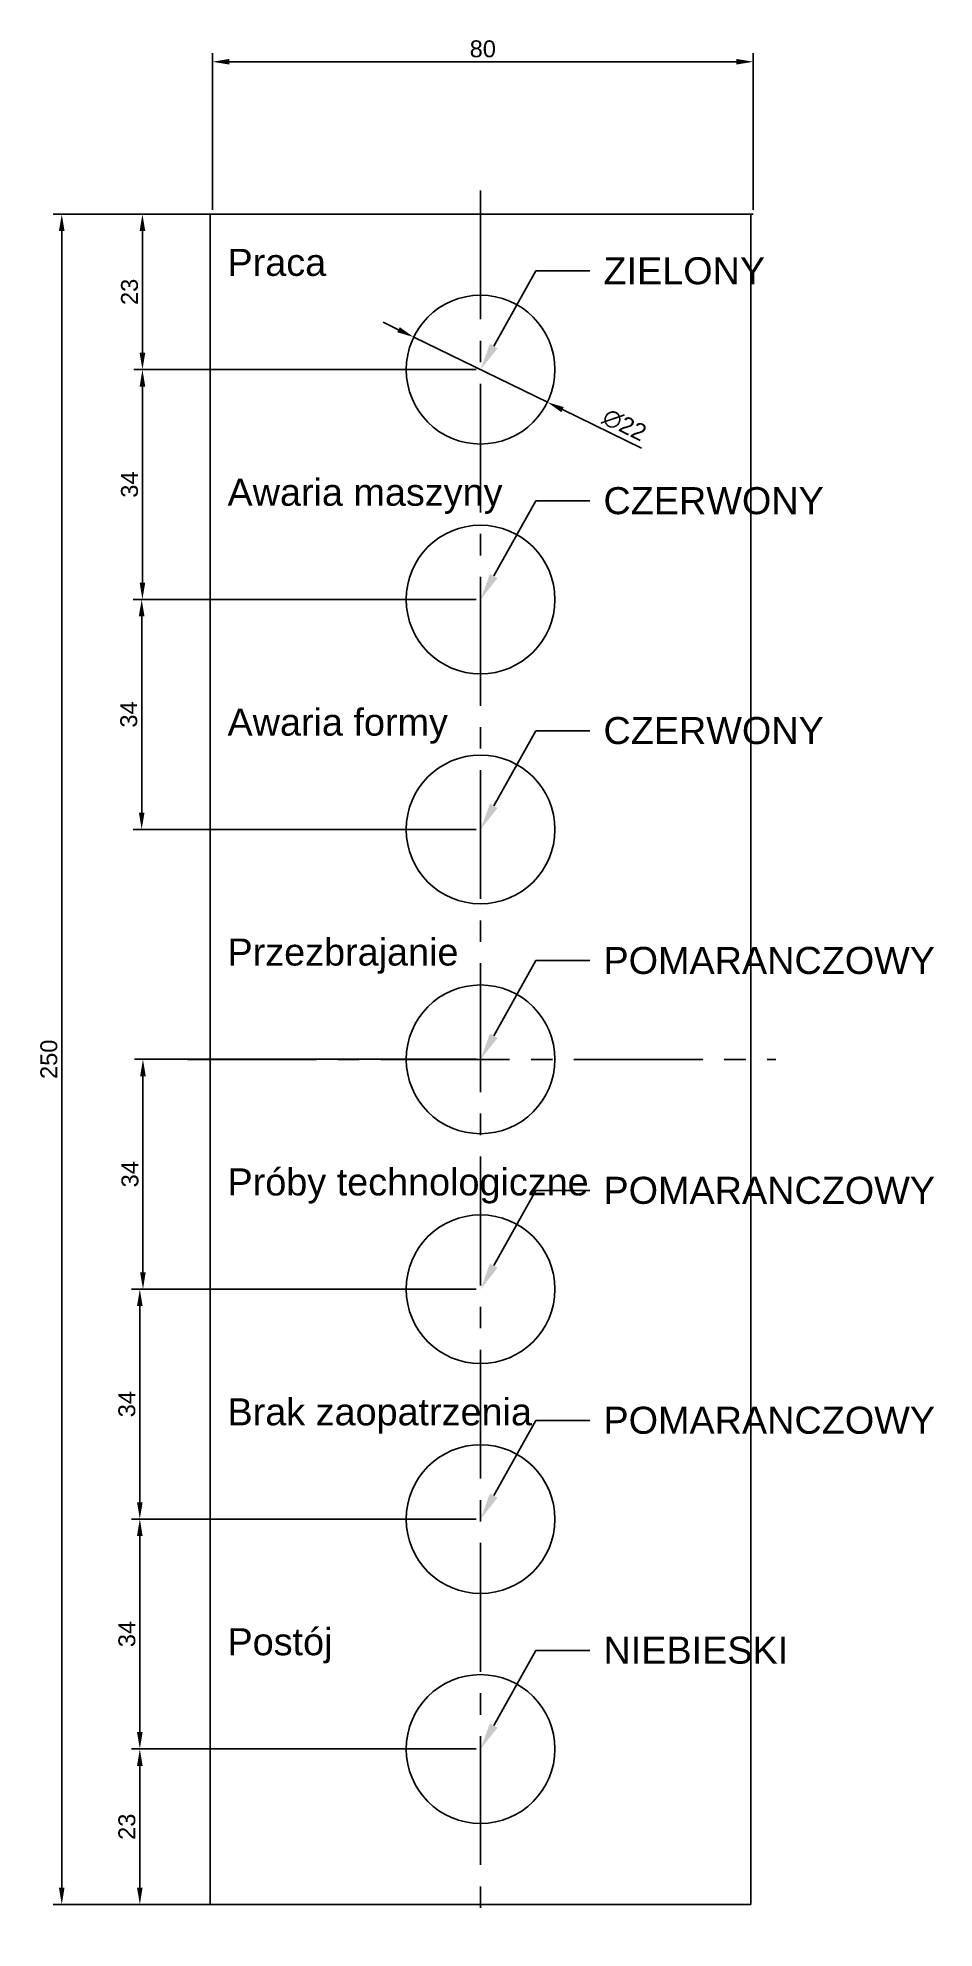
# Model space of a CAD drawing. Header units: millimetres. Extents: x 2346 to 2479, y 2205 to 2484.
import ezdxf
from ezdxf import colors
from ezdxf.entities.mleader import LeaderData, LeaderLine
from ezdxf.math import Vec2, Vec3

# ---------------------------------------------------------------- set-up
doc = ezdxf.new("R2010")
doc.units = ezdxf.units.MM
doc.linetypes.add('CENTER2', pattern=[28.575, 19.05, -3.175, 3.175, -3.175])
doc.styles.get("Standard").update_dxf_attribs({"font": 'arial.ttf'})
doc.dimstyles.new('ISO-25', dxfattribs={"dimtxt": 2.5, "dimasz": 2.5, "dimexe": 1.25, "dimexo": 0.625, "dimtad": 1, "dimtxsty": 'Standard', "dimcen": 2.5, "dimadec": 0, "dimazin": 0, "dimtfac": 1, "dimtmove": 0, "dimatfit": 3, "dimfxl": 1, "dimarcsym": 0})

# ---------------------------------------------------------------- blocks, each defined once
blk = doc.blocks.new('*U3')
blk.add_circle((0, 0), 11)
blk = doc.blocks.new('*U4')
at = {"color": 0, "linetype": 'ByBlock', "lineweight": -2, "transparency": 16777216}
for p in [(0, 0), (0, -34), (0, -68), (0, -102), (0, -136), (0, -170), (0, -204)]:
    blk.add_blockref('*U3', p, dxfattribs=at)
blk = doc.blocks.new('*D5')
at = {"color": 0, "lineweight": -2, "transparency": 16777216}
for p, q in [((2371.38, 2458.41), (2348.47, 2458.41)), ((2349.72, 2455.91), (2349.72, 2210.91)), ((2371.04, 2208.41), (2348.47, 2208.41))]:
    blk.add_line(p, q, dxfattribs=at)
at = {"color": 0, "transparency": 16777216}
for points in [[(2349.3, 2455.91), (2350.13, 2455.91), (2349.72, 2458.41)], [(2349.3, 2210.91), (2350.13, 2210.91), (2349.72, 2208.41)]]:
    blk.add_solid(points, dxfattribs=at)
at = {"layer": 'Defpoints', "color": 0, "transparency": 16777216}
for p in [(2372, 2458.41), (2349.72, 2208.41), (2371.67, 2208.41)]:
    blk.add_point(p, dxfattribs=at)
at = {"color": 0, "transparency": 16777216, "insert": (2347.82, 2333.41), "char_height": 2.5, "attachment_point": 5, "rotation": 90}
blk.add_mtext('250', dxfattribs=at)
blk = doc.blocks.new('*D6')
at = {"color": 0, "lineweight": -2, "transparency": 16777216}
for p, q in [((2372, 2459.03), (2372, 2482.19)), ((2374.5, 2480.94), (2449.5, 2480.94)), ((2452, 2459.03), (2452, 2482.19))]:
    blk.add_line(p, q, dxfattribs=at)
at = {"color": 0, "transparency": 16777216}
for points in [[(2374.5, 2481.36), (2374.5, 2480.53), (2372, 2480.94)], [(2449.5, 2481.36), (2449.5, 2480.53), (2452, 2480.94)]]:
    blk.add_solid(points, dxfattribs=at)
at = {"layer": 'Defpoints', "color": 0, "transparency": 16777216}
for p in [(2452, 2480.94), (2372, 2458.41), (2452, 2458.41)]:
    blk.add_point(p, dxfattribs=at)
at = {"color": 0, "transparency": 16777216, "insert": (2412, 2482.84), "char_height": 2.5, "attachment_point": 5}
blk.add_mtext('80', dxfattribs=at)
blk = doc.blocks.new('*U7')
at = {"color": 0, "linetype": 'CENTER2', "transparency": 16777216}
blk.add_line((-43.5, 0), (43.5, 0), dxfattribs=at)
blk = doc.blocks.new('*U8')
at = {"color": 0, "linetype": 'CENTER2', "transparency": 16777216}
blk.add_line((0, 128.5), (0, -128.5), dxfattribs=at)
blk = doc.blocks.new('*D10')
at = {"color": 0, "lineweight": -2, "transparency": 16777216}
for p, q in [((2411.04, 2458.41), (2360.4, 2458.41)), ((2361.65, 2437.91), (2361.65, 2455.91)), ((2411.04, 2435.41), (2360.4, 2435.41))]:
    blk.add_line(p, q, dxfattribs=at)
at = {"color": 0, "transparency": 16777216}
for points in [[(2361.24, 2455.91), (2362.07, 2455.91), (2361.65, 2458.41)], [(2361.24, 2437.91), (2362.07, 2437.91), (2361.65, 2435.41)]]:
    blk.add_solid(points, dxfattribs=at)
at = {"layer": 'Defpoints', "color": 0, "transparency": 16777216}
for p in [(2361.65, 2458.41), (2411.67, 2458.41), (2411.67, 2435.41)]:
    blk.add_point(p, dxfattribs=at)
at = {"color": 0, "transparency": 16777216, "insert": (2359.75, 2446.91), "char_height": 2.5, "attachment_point": 5, "rotation": 90}
blk.add_mtext('23', dxfattribs=at)
blk = doc.blocks.new('*D11')
at = {"color": 0, "lineweight": -2, "transparency": 16777216}
for p, q in [((2411.04, 2435.41), (2360.4, 2435.41)), ((2361.65, 2403.91), (2361.65, 2432.91)), ((2411.04, 2401.41), (2360.4, 2401.41))]:
    blk.add_line(p, q, dxfattribs=at)
at = {"color": 0, "transparency": 16777216}
for points in [[(2361.24, 2432.91), (2362.07, 2432.91), (2361.65, 2435.41)], [(2361.24, 2403.91), (2362.07, 2403.91), (2361.65, 2401.41)]]:
    blk.add_solid(points, dxfattribs=at)
at = {"layer": 'Defpoints', "color": 0, "transparency": 16777216}
for p in [(2361.65, 2435.41), (2411.67, 2435.41), (2411.67, 2401.41)]:
    blk.add_point(p, dxfattribs=at)
at = {"color": 0, "transparency": 16777216, "insert": (2359.75, 2418.41), "char_height": 2.5, "attachment_point": 5, "rotation": 90}
blk.add_mtext('34', dxfattribs=at)
blk = doc.blocks.new('*D12')
at = {"color": 0, "lineweight": -2, "transparency": 16777216}
for p, q in [((2411.04, 2231.41), (2360.02, 2231.41)), ((2361.27, 2228.91), (2361.27, 2210.91)), ((2411.04, 2208.41), (2360.02, 2208.41))]:
    blk.add_line(p, q, dxfattribs=at)
at = {"color": 0, "transparency": 16777216}
for points in [[(2360.85, 2228.91), (2361.68, 2228.91), (2361.27, 2231.41)], [(2360.85, 2210.91), (2361.68, 2210.91), (2361.27, 2208.41)]]:
    blk.add_solid(points, dxfattribs=at)
at = {"layer": 'Defpoints', "color": 0, "transparency": 16777216}
for p in [(2411.67, 2231.41), (2361.27, 2208.41), (2411.67, 2208.41)]:
    blk.add_point(p, dxfattribs=at)
at = {"color": 0, "transparency": 16777216, "insert": (2359.36, 2219.91), "char_height": 2.5, "attachment_point": 5, "rotation": 90}
blk.add_mtext('23', dxfattribs=at)
blk = doc.blocks.new('*D13')
at = {"color": 0, "lineweight": -2, "transparency": 16777216}
for p, q in [((2411.04, 2265.41), (2360.02, 2265.41)), ((2361.27, 2262.91), (2361.27, 2233.91)), ((2411.04, 2231.41), (2360.02, 2231.41))]:
    blk.add_line(p, q, dxfattribs=at)
at = {"color": 0, "transparency": 16777216}
for points in [[(2360.85, 2262.91), (2361.68, 2262.91), (2361.27, 2265.41)], [(2360.85, 2233.91), (2361.68, 2233.91), (2361.27, 2231.41)]]:
    blk.add_solid(points, dxfattribs=at)
at = {"layer": 'Defpoints', "color": 0, "transparency": 16777216}
for p in [(2411.67, 2265.41), (2361.27, 2231.41), (2411.67, 2231.41)]:
    blk.add_point(p, dxfattribs=at)
at = {"color": 0, "transparency": 16777216, "insert": (2359.36, 2248.41), "char_height": 2.5, "attachment_point": 5, "rotation": 90}
blk.add_mtext('34', dxfattribs=at)
blk = doc.blocks.new('*D16')
at = {"color": 0, "lineweight": -2, "transparency": 16777216}
for p, q in [((2411.04, 2401.41), (2360.29, 2401.41)), ((2361.54, 2369.91), (2361.54, 2398.91)), ((2411.04, 2367.41), (2360.29, 2367.41))]:
    blk.add_line(p, q, dxfattribs=at)
at = {"color": 0, "transparency": 16777216}
for points in [[(2361.12, 2398.91), (2361.96, 2398.91), (2361.54, 2401.41)], [(2361.12, 2369.91), (2361.96, 2369.91), (2361.54, 2367.41)]]:
    blk.add_solid(points, dxfattribs=at)
at = {"layer": 'Defpoints', "color": 0, "transparency": 16777216}
for p in [(2361.54, 2401.41), (2411.67, 2401.41), (2411.67, 2367.41)]:
    blk.add_point(p, dxfattribs=at)
at = {"color": 0, "transparency": 16777216, "insert": (2359.64, 2384.41), "char_height": 2.5, "attachment_point": 5, "rotation": 90}
blk.add_mtext('34', dxfattribs=at)
blk = doc.blocks.new('*D17')
at = {"color": 0, "lineweight": -2, "transparency": 16777216}
for p, q in [((2411.04, 2299.41), (2360.02, 2299.41)), ((2361.27, 2296.91), (2361.27, 2267.91)), ((2411.04, 2265.41), (2360.02, 2265.41))]:
    blk.add_line(p, q, dxfattribs=at)
at = {"color": 0, "transparency": 16777216}
for points in [[(2360.85, 2296.91), (2361.68, 2296.91), (2361.27, 2299.41)], [(2360.85, 2267.91), (2361.68, 2267.91), (2361.27, 2265.41)]]:
    blk.add_solid(points, dxfattribs=at)
at = {"layer": 'Defpoints', "color": 0, "transparency": 16777216}
for p in [(2411.67, 2299.41), (2361.27, 2265.41), (2411.67, 2265.41)]:
    blk.add_point(p, dxfattribs=at)
at = {"color": 0, "transparency": 16777216, "insert": (2359.36, 2282.41), "char_height": 2.5, "attachment_point": 5, "rotation": 90}
blk.add_mtext('34', dxfattribs=at)
blk = doc.blocks.new('*D18')
at = {"color": 0, "lineweight": -2, "transparency": 16777216}
for p, q in [((2411.04, 2333.41), (2360.48, 2333.41)), ((2361.73, 2330.91), (2361.73, 2301.91)), ((2411.04, 2299.41), (2360.48, 2299.41))]:
    blk.add_line(p, q, dxfattribs=at)
at = {"color": 0, "transparency": 16777216}
for points in [[(2361.31, 2330.91), (2362.14, 2330.91), (2361.73, 2333.41)], [(2361.31, 2301.91), (2362.14, 2301.91), (2361.73, 2299.41)]]:
    blk.add_solid(points, dxfattribs=at)
at = {"layer": 'Defpoints', "color": 0, "transparency": 16777216}
for p in [(2411.67, 2333.41), (2361.73, 2299.41), (2411.67, 2299.41)]:
    blk.add_point(p, dxfattribs=at)
at = {"color": 0, "transparency": 16777216, "insert": (2359.82, 2316.41), "char_height": 2.5, "attachment_point": 5, "rotation": 90}
blk.add_mtext('34', dxfattribs=at)
blk = doc.blocks.new('*D19')
at = {"color": 0, "lineweight": -2, "transparency": 16777216}
for p, q in [((2399.53, 2441.32), (2397.28, 2442.41)), ((2401.78, 2440.22), (2421.55, 2430.59)), ((2435.47, 2423.81), (2423.8, 2429.5))]:
    blk.add_line(p, q, dxfattribs=at)
at = {"color": 0, "transparency": 16777216}
for points in [[(2399.71, 2441.69), (2399.35, 2440.94), (2401.78, 2440.22)], [(2423.98, 2429.87), (2423.62, 2429.12), (2421.55, 2430.59)]]:
    blk.add_solid(points, dxfattribs=at)
at = {"layer": 'Defpoints', "color": 0, "transparency": 16777216}
for p in [(2401.78, 2440.22), (2421.55, 2430.59)]:
    blk.add_point(p, dxfattribs=at)
at = {"color": 0, "transparency": 16777216, "insert": (2432.95, 2427.23), "char_height": 2.5, "attachment_point": 5, "rotation": 334.0316}
blk.add_mtext('∅22', dxfattribs=at)

msp = doc.modelspace()

# ---------------------------------------------------------------- linework, layer by layer
for p, q in [((2371.665, 2208.406), (2371.665, 2458.406)), ((2372.004, 2458.406), (2452.004, 2458.406)), ((2451.665, 2458.406), (2451.665, 2208.406)), ((2451.665, 2208.406), (2371.665, 2208.406))]:
    msp.add_line(p, q)

# ---------------------------------------------------------------- block references
at = {"linetype": 'CENTER2'}
for name, p in [('*U8', (2411.665, 2333.406)), ('*U7', (2411.835, 2333.406))]:
    msp.add_blockref(name, p, dxfattribs=at)
msp.add_blockref('*U4', (2411.665, 2435.406))

# ---------------------------------------------------------------- texts
at = {"char_height": 2.5, "attachment_point": 1}
for s, width, heights, insert in [('\\P{\\H1.6x;Praca}', 27.77499, [11.204], (2374.236, 2457.443)), ('\\P{\\H1.6x;Awaria maszyny}', 78.29818, [9.535], (2374.236, 2423.443)), ('\\P{\\H1.6x;Awaria formy}', 105.85627, [17.881], (2374.236, 2389.443)), ('\\P{\\H1.6x;Przezbrajanie}', 27.77499, [11.204], (2374.236, 2355.443)), ('\\P{\\H1.6x;Próby technologiczne}', 59.92683, [10.787], (2374.236, 2321.443)), ('\\P{\\H1.6x;Brak zaopatrzenia}', 69.9482, [10.37], (2374.236, 2287.443)), ('\\P{\\H1.6x;Postój}', 27.77499, [11.204], (2374.236, 2253.443))]:
    msp.add_mtext_dynamic_manual_height_columns(s, width=width, gutter_width=12.5, heights=heights, dxfattribs=dict(at, insert=insert))

# ---------------------------------------------------------------- dimensions: what is measured, and where the dimension line sits
dim = msp.add_linear_dim(base=(2452.004, 2480.943), p1=(2372.004, 2458.406), p2=(2452.004, 2458.406), dimstyle='ISO-25')
dim.commit()
dim.dimension.update_dxf_attribs({"geometry": '*D6', "text_midpoint": (2412.004, 2482.845)})
for base, p1, p2, picture, middle in [((2349.718, 2208.406), (2372.004, 2458.406), (2371.665, 2208.406), '*D5', (2347.816, 2333.406)), ((2361.655, 2458.406), (2411.665, 2435.406), (2411.665, 2458.406), '*D10', (2359.753, 2446.906)), ((2361.655, 2435.406), (2411.665, 2401.406), (2411.665, 2435.406), '*D11', (2359.753, 2418.406)), ((2361.265, 2265.406), (2411.665, 2299.406), (2411.665, 2265.406), '*D17', (2359.363, 2282.406)), ((2361.265, 2231.406), (2411.665, 2265.406), (2411.665, 2231.406), '*D13', (2359.363, 2248.406)), ((2361.265, 2208.406), (2411.665, 2231.406), (2411.665, 2208.406), '*D12', (2359.363, 2219.906))]:
    dim = msp.add_linear_dim(base=base, p1=p1, p2=p2, angle=90, dimstyle='ISO-25')
    dim.commit()
    dim.dimension.update_dxf_attribs({"geometry": picture, "text_midpoint": middle})
dim = msp.add_diameter_dim_2p(p1=(2401.776, 2440.223), p2=(2421.555, 2430.59), dimstyle='ISO-25')
dim.commit()
dim.dimension.update_dxf_attribs({"geometry": '*D19', "text_midpoint": (2432.084, 2425.462), "dimtype": 163})
for p1, p2, distance, picture, middle in [((2411.665, 2367.406), (2411.665, 2401.406), 50.124, '*D16', (2359.639, 2384.406)), ((2411.665, 2333.406), (2411.665, 2299.406), -49.938, '*D18', (2359.825, 2316.406))]:
    dim = msp.add_aligned_dim(p1=p1, p2=p2, distance=distance, dimstyle='ISO-25')
    dim.commit()
    dim.dimension.update_dxf_attribs({"geometry": picture, "text_midpoint": middle})

# ---------------------------------------------------------------- leaders
ml = msp.add_multileader_mtext('Standard')
ml.set_content('ZIELONY', color=256)
ml.set_leader_properties()
ml.build(insert=Vec2(0, 0))
ctx = ml.context
ctx.base_point, ctx.plane_origin = Vec3(2427.846, 2450), Vec3(2411.665, 2435.406)
notes = []
notes.append((ctx, [(0, (1, 1, 0), (2419.846, 2450), (1, 0), 8, [(0, [(2411.665, 2435.406)], 0, [])])]))
ctx.mtext.insert, ctx.mtext.flow_direction = Vec3(2429.846, 2452.034), 5
ml = msp.add_multileader_mtext('Standard')
ml.set_content('CZERWONY', color=256)
ml.set_leader_properties()
ml.build(insert=Vec2(0, 0))
ctx = ml.context
ctx.base_point, ctx.plane_origin = Vec3(2427.846, 2416), Vec3(2411.665, 2401.406)
notes.append((ctx, [(0, (1, 1, 0), (2419.846, 2416), (1, 0), 8, [(0, [(2411.665, 2401.406)], 0, [])])]))
ctx.mtext.insert, ctx.mtext.flow_direction = Vec3(2429.846, 2418.034), 5
ml = msp.add_multileader_mtext('Standard')
ml.set_content('CZERWONY', color=256)
ml.set_leader_properties()
ml.build(insert=Vec2(0, 0))
ctx = ml.context
ctx.base_point, ctx.plane_origin = Vec3(2427.846, 2382), Vec3(2411.665, 2367.406)
notes.append((ctx, [(0, (1, 1, 0), (2419.846, 2382), (1, 0), 8, [(0, [(2411.665, 2367.406)], 0, [])])]))
ctx.mtext.insert, ctx.mtext.flow_direction = Vec3(2429.846, 2384.034), 5
ml = msp.add_multileader_mtext('Standard')
ml.set_content('POMARANCZOWY', color=256)
ml.set_leader_properties()
ml.build(insert=Vec2(0, 0))
ctx = ml.context
ctx.base_point, ctx.plane_origin = Vec3(2427.846, 2348), Vec3(2411.665, 2333.406)
notes.append((ctx, [(0, (1, 1, 0), (2419.846, 2348), (1, 0), 8, [(0, [(2411.665, 2333.406)], 0, [])])]))
ctx.mtext.insert, ctx.mtext.flow_direction = Vec3(2429.846, 2350.034), 5
ml = msp.add_multileader_mtext('Standard')
ml.set_content('POMARANCZOWY', color=256)
ml.set_leader_properties()
ml.build(insert=Vec2(0, 0))
ctx = ml.context
ctx.base_point, ctx.plane_origin = Vec3(2427.846, 2314), Vec3(2411.665, 2299.406)
notes.append((ctx, [(0, (1, 1, 0), (2419.846, 2314), (1, 0), 8, [(0, [(2411.665, 2299.406)], 0, [])])]))
ctx.mtext.insert, ctx.mtext.flow_direction = Vec3(2429.846, 2316.034), 5
ml = msp.add_multileader_mtext('Standard')
ml.set_content('POMARANCZOWY', color=256)
ml.set_leader_properties()
ml.build(insert=Vec2(0, 0))
ctx = ml.context
ctx.base_point, ctx.plane_origin = Vec3(2427.846, 2280), Vec3(2411.665, 2265.406)
notes.append((ctx, [(0, (1, 1, 0), (2419.846, 2280), (1, 0), 8, [(0, [(2411.665, 2265.406)], 0, [])])]))
ctx.mtext.insert, ctx.mtext.flow_direction = Vec3(2429.846, 2282.034), 5
ml = msp.add_multileader_mtext('Standard')
ml.set_content('NIEBIESKI', color=256)
ml.set_leader_properties()
ml.build(insert=Vec2(0, 0))
ctx = ml.context
ctx.base_point, ctx.plane_origin = Vec3(2427.846, 2246), Vec3(2411.665, 2231.406)
notes.append((ctx, [(0, (1, 1, 0), (2419.846, 2246), (1, 0), 8, [(0, [(2411.665, 2231.406)], 0, [])])]))
ctx.mtext.insert, ctx.mtext.flow_direction = Vec3(2429.846, 2248.034), 5
for ctx, leaders in notes:
    for number, flags, end, landing, length, lines in leaders:
        leader = LeaderData()
        leader.index, (leader.has_last_leader_line, leader.has_dogleg_vector, leader.attachment_direction) = number, flags
        leader.last_leader_point, leader.dogleg_vector, leader.dogleg_length = Vec3(end), Vec3(landing), length
        for number, points, colour, breaks in lines:
            line = LeaderLine()
            line.index, line.vertices, line.color, line.breaks = number, Vec3.list(points), colors.encode_raw_color(colour), breaks
            leader.lines.append(line)
        ctx.leaders.append(leader)

doc.saveas('drawing.dxf')
